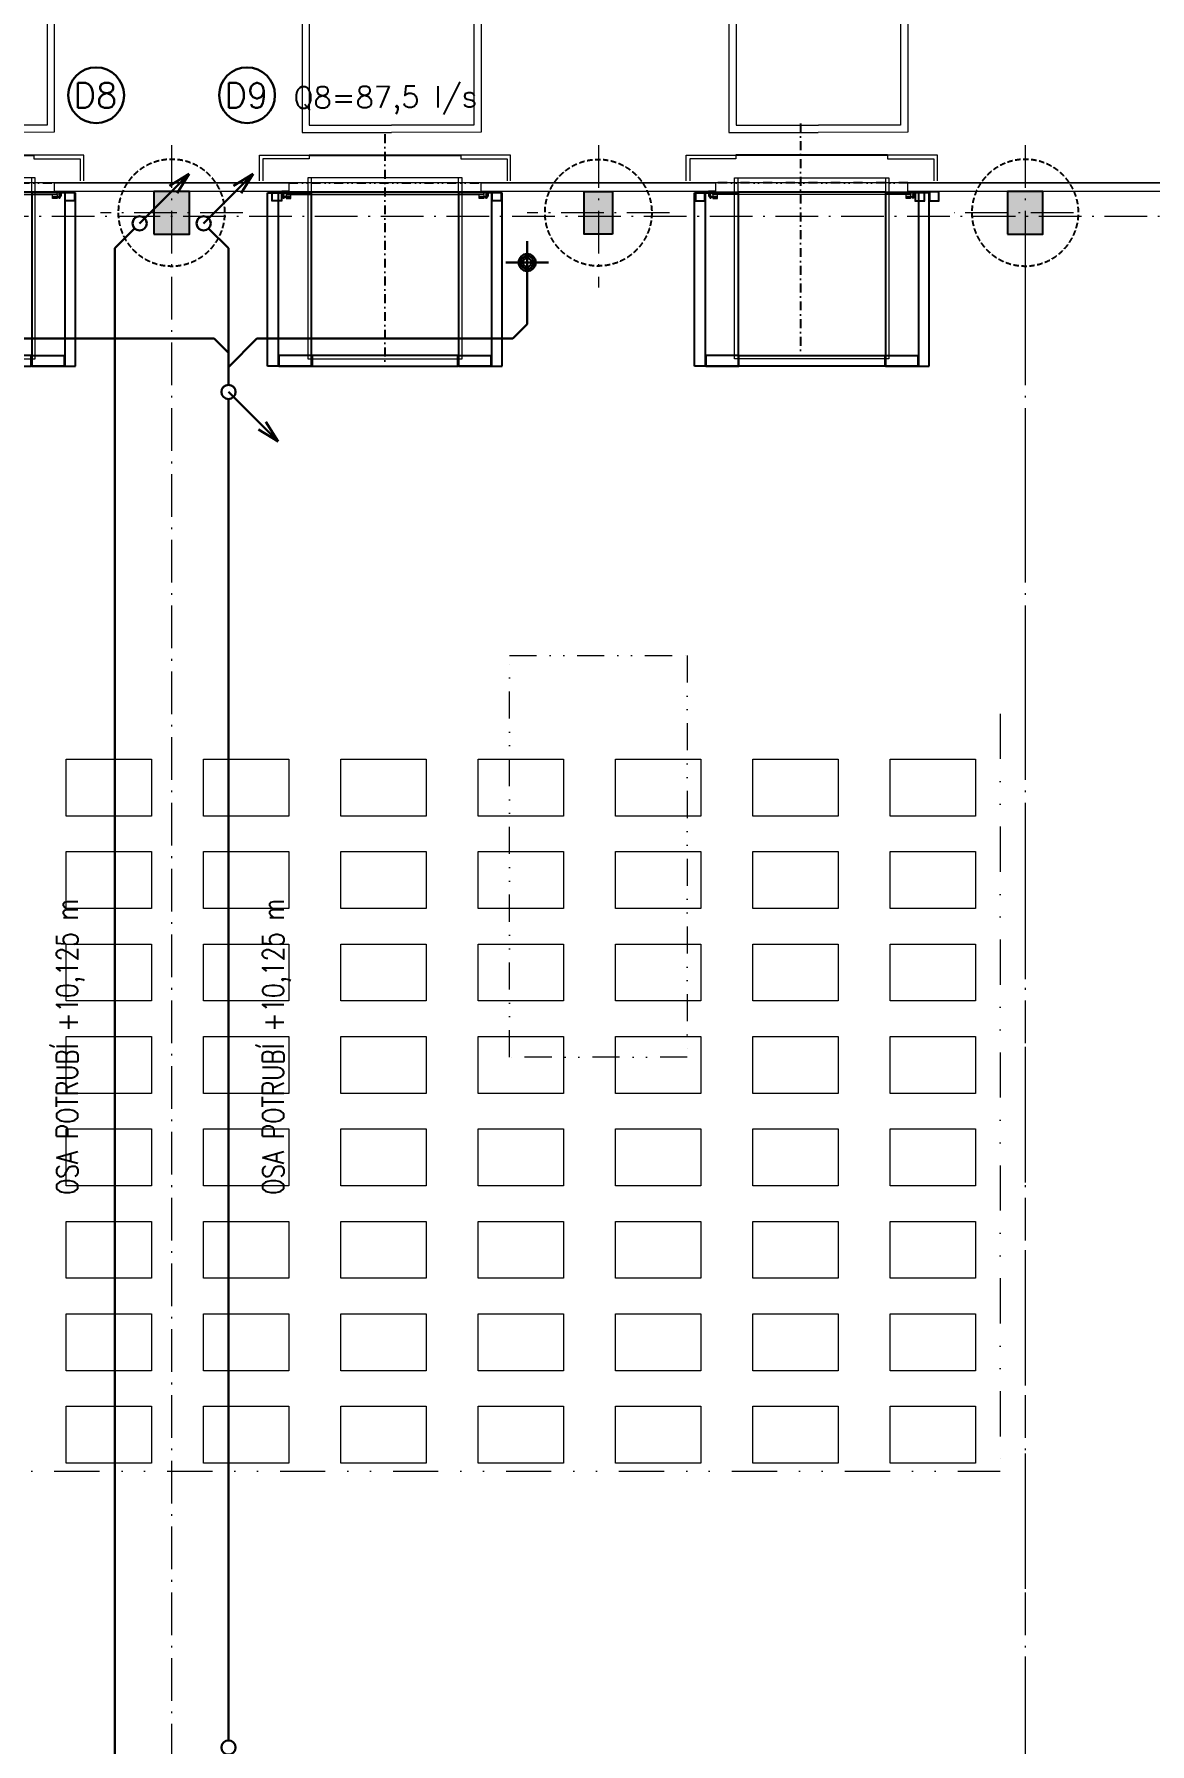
# Model space of a CAD drawing. Header units: millimetres. Extents: x 325046 to 1268204, y 1875583 to 2761998.
# Drawn here: x 968147 to 983831, y 2569414 to 2593452 of the extents above; entities that cross this region are included whole.
import ezdxf
from ezdxf.enums import TextEntityAlignment as Align

# ---------------------------------------------------------------- set-up
doc = ezdxf.new("R2010")
doc.units = ezdxf.units.MM
doc.header["$LTSCALE"] = 100
doc.header["$PDMODE"] = 65
for name, pattern in [('$AUDIT_BAD_LTYPE1', [0]), ('ACAD_ISO10W100', [18.5, 12, -3, 0.5, -3]), ('DASHDOT', [1, 0.5, -0.25, 0, -0.25]), ('DASHED', [0.75, 0.5, -0.25]), ('DASHED2', [9.525, 6.35, -3.175]), ('DIVIDE', [31.75, 12.7, -6.35, 0, -6.35, 0, -6.35]), ('SO02_F11anp01$0${ Leader Line}', [0])]:
    doc.linetypes.add(name, pattern=pattern)
for name, color, linetype, lineweight, true_color in [('Auta', 252, 'Continuous', 5, 0x696969), ('GATE', 7, 'Continuous', 9, 0x002eb8), ('Korabek-text', 7, 'Continuous', 0, 0x7a7a7a), ('Korabek-trasy', 7, 'Continuous', 30, 0x7478c3), ('Korabek-vpuste', 7, 'Continuous', 30, 0x6f7ceb), ('Manipulační - obrys - 1. etapa', 7, 'Continuous', 13, 0x1a63a8), ('OCELOVÉ KONSTRUKCE', 7, 'Continuous', 13, 0x2865c8), ('otvory', 7, 'Continuous', 20, 0xb30000), ('Světlíky', 7, 'DIVIDE', 15, 0xf81696), ('TECH - Zóny', 7, 'DIVIDE', 15, 0x33843e)]:
    doc.layers.add(name, color=color, linetype=linetype, lineweight=lineweight, true_color=true_color)
for name, color, linetype in [('Kóty osové', 5, 'Continuous'), ('NRŘ', 6, 'DIVIDE'), ('ČÁRKOVANÁ', 5, 'DASHED2'), ('ŽB- SLOUPY', 3, 'Continuous')]:
    doc.layers.add(name, color=color, linetype=linetype)
for name, color, linetype, lineweight in [('Objekty - osy', 5, 'ACAD_ISO10W100', 20), ('OBVODOVÝ PLÁŠŤ', 2, 'Continuous', 9), ('PŘEDĚL', 8, 'Continuous', 5), ('TECH - Palety', 34, 'Continuous', 9), ('ŽB - Šraf-prefa', 253, 'Continuous', 13)]:
    doc.layers.add(name, color=color, linetype=linetype, lineweight=lineweight)
doc.layers.add('Příprava na dock', color=7, linetype='Continuous', true_color=0x616161)
doc.styles.add('ARIL-TENKÝ', font='arial.ttf')
doc.styles.add('ROMANS', font='romans.shx', dxfattribs={"width": 0.8})
doc.dimstyles.new('400', dxfattribs={"dimscale": 400, "dimtxt": 2.5, "dimasz": 2, "dimexe": 1, "dimexo": 12, "dimgap": 1, "dimtad": 1, "dimdec": 0, "dimzin": 0, "dimdsep": 46, "dimtxsty": 'ARIL-TENKÝ', "dimblk": 'ARCHTICK', "dimcen": 4, "dimdle": 1, "dimclrd": 256, "dimclre": 256, "dimclrt": 7, "dimadec": 0, "dimazin": 0, "dimtfac": 1, "dimtdec": 0, "dimtix": 1, "dimtofl": 0, "dimtmove": 0, "dimatfit": 0, "dimldrblk": 'OBLIQUE', "dimfxl": 1, "dimtolj": 1, "dimtzin": 0, "dimlwd": -1, "dimlwe": -1, "dimarcsym": 0})

# ---------------------------------------------------------------- blocks, each defined once
blk = doc.blocks.new('H1 PU')
at = {"layer": 'Příprava na dock', "linetype": 'DASHED', "ltscale": 1.5}
blk.add_circle((1537736, -4876565), 750, dxfattribs=at)
blk = doc.blocks.new('vpust_tučně')
at = {"layer": 'Korabek-vpuste'}
for p, q in [((53.146, 90.671), (53.146, 91.171)), ((52.896, 90.921), (53.396, 90.921))]:
    blk.add_line(p, q, dxfattribs=at)
for radius in [0.1, 0.075, 0.05]:
    blk.add_circle((53.146, 90.921), radius, dxfattribs=at)
blk = doc.blocks.new('A$C73023567')
at = {"layer": 'Korabek-text', "lineweight": 30}
for centre in [(263214.2, 126546.4), (265335.8, 126546.4)]:
    blk.add_circle(centre, 392.2, dxfattribs=at)
at = {"layer": 'Korabek-trasy'}
for p, q in [((263825, 124745.6), (264522.3, 125442.9)), ((264522.3, 125442.9), (264247.7, 125272.2)), ((264522.3, 125442.9), (264351.6, 125168.3)), ((264725, 124745.6), (265422.3, 125442.9)), ((265422.3, 125442.9), (265147.7, 125272.2)), ((265422.3, 125442.9), (265251.6, 125168.3)), ((263754.3, 124674.8), (263475, 124395.6)), ((264795.7, 124674.8), (265075, 124395.6)), ((263475, 124395.6), (263475, 79415.6)), ((265075, 124395.6), (265075, 122475.6)), ((269275, 124195.6), (269275, 123325.9)), ((269074.7, 123125.6), (269275, 123325.9)), ((205475.3, 123125.6), (264874.7, 123125.6)), ((265075, 122925.2), (264874.7, 123125.6)), ((265075, 122724.9), (265475.7, 123125.6)), ((265475.7, 123125.6), (269074.7, 123125.6)), ((265075, 122375.6), (265772.3, 121678.2)), ((265075, 122275.6), (265075, 103415.6)), ((265772.3, 121678.2), (265601.6, 121952.8)), ((265772.3, 121678.2), (265497.7, 121848.9))]:
    blk.add_line(p, q, dxfattribs=at)
for centre in [(263825, 124745.6), (264725, 124745.6), (265075, 122375.6), (265075, 103315.6)]:
    blk.add_circle(centre, 100, dxfattribs=at)
at = {"layer": 'Korabek-vpuste', "xscale": 1200, "yscale": 1200, "zscale": 1200, "rotation": 269.9999999927888}
blk.add_blockref('vpust_tučně', (160169.4, 187970.4), dxfattribs=at)
at = {"layer": 'Korabek-text', "style": 'ROMANS'}
for s, height, rotation, p in [('D8', 350, 359.6526, (262897.1, 126547.3)), ('D9', 350, 359.6526, (265018.8, 126547.3)), ('Q8=87,5 l/s', 300, 0.3474, (265987, 126514.1))]:
    blk.add_text(s, height=height, rotation=rotation, dxfattribs=at).set_placement(p, align=Align.MIDDLE_LEFT)
at = {"layer": 'Korabek-text', "char_height": 300, "width": 28411.347, "attachment_point": 7, "rotation": 90, "style": 'ROMANS'}
for insert in [(263048.2, 111087.4), (265946, 111087.4)]:
    blk.add_mtext('OSA POTRUBÍ +10,125 m', dxfattribs=dict(at, insert=insert))
blk = doc.blocks.new('A$C7DC35752')
at = {"layer": 'OCELOVÉ KONSTRUKCE', "flags": 128}
blk.add_lwpolyline([(0, 140), (0, 0), (140, 0), (140, 140), (0, 140)], dxfattribs=at)
blk.add_lwpolyline([(10, 130), (10, 10), (130, 10), (130, 130)], close=True, dxfattribs=at)
blk = doc.blocks.new('A$C5F711971')
at = {"layer": 'Auta'}
for p, q in [((3.321, 15.004), (3.487, 15.807)), ((5.123, 14.632), (5.289, 15.436)), ((3.128, 14.495), (3.006, 13.903)), ((3.522, 14.413), (3.128, 14.495)), ((3.56, 14.482), (3.415, 13.774)), ((3.049, 14.357), (3.059, 14.406)), ((3.492, 14.265), (3.049, 14.357)), ((3.059, 14.406), (3.502, 14.315)), ((3.401, 13.822), (3.522, 14.413)), ((3.502, 14.315), (3.492, 14.265)), ((3.67, 14.383), (3.63, 14.186)), ((3.63, 14.186), (4.073, 14.094)), ((3.67, 14.383), (4.114, 14.291)), ((4.557, 14.2), (4.114, 14.291)), ((4.557, 14.2), (4.517, 14.003)), ((2.977, 14.012), (2.988, 14.061)), ((3.421, 13.921), (2.977, 14.012)), ((2.988, 14.061), (3.431, 13.97)), ((4.517, 14.003), (4.073, 14.094)), ((4.583, 13.578), (4.705, 14.17)), ((4.685, 14.071), (4.674, 14.022)), ((4.674, 14.022), (5.118, 13.93)), ((5.128, 13.98), (4.685, 14.071)), ((4.705, 14.17), (5.099, 14.088)), ((5.099, 14.088), (4.977, 13.497)), ((5.118, 13.93), (5.128, 13.98)), ((3.006, 13.903), (3.401, 13.822)), ((5.057, 13.635), (4.614, 13.726)), ((4.977, 13.497), (4.583, 13.578)), ((4.603, 13.677), (5.047, 13.586)), ((5.047, 13.586), (5.057, 13.635)), ((2.12, 10.85), (3.352, 10.596)), ((4.584, 10.342), (3.352, 10.596)), ((1.491, 7.795), (2.723, 7.541)), ((3.955, 7.287), (2.723, 7.541)), ((0.861, 4.74), (2.093, 4.486)), ((3.325, 4.233), (2.093, 4.486))]:
    blk.add_line(p, q, dxfattribs=at)
for points in [[(4.55, 16.41), (4.174, 16.476), (3.814, 16.487), (3.538, 16.482), (3.358, 16.456), (3.274, 16.349), (3.141, 15.765), (2.96, 14.704), (3.007, 14.631), (3.563, 14.479), (4.128, 14.363)], [(4.53, 16.312), (4.185, 16.383), (3.785, 16.406), (3.509, 16.4), (3.37, 16.392), (3.269, 16.325)], [(4.55, 16.41), (4.922, 16.321), (5.257, 16.19), (5.508, 16.076), (5.663, 15.981), (5.698, 15.849), (5.59, 15.26), (5.336, 14.214), (5.264, 14.166), (4.694, 14.246), (4.128, 14.363)], [(3.357, 16.145), (3.377, 15.878), (3.319, 15.478), (3.207, 15.539), (3.308, 16.092), (3.357, 16.145)], [(4.501, 16.184), (4.136, 16.234), (3.83, 16.259), (3.496, 16.278), (3.412, 16.233), (3.425, 15.931), (3.823, 15.924), (4.199, 15.871), (4.429, 15.824)], [(4.506, 16.182), (4.861, 16.084), (5.153, 15.987), (5.466, 15.872), (5.526, 15.798), (5.394, 15.525), (5.026, 15.676), (4.66, 15.776), (4.429, 15.824)], [(4.53, 16.312), (4.875, 16.241), (5.252, 16.104), (5.503, 15.99), (5.627, 15.927), (5.694, 15.825)], [(3.344, 16.042), (3.088, 16.044), (3.127, 15.984), (3.324, 15.944), (3.344, 16.042)], [(5.542, 15.694), (5.418, 15.458), (5.313, 15.068), (5.44, 15.079), (5.565, 15.627), (5.542, 15.694)], [(3.194, 15.479), (3.307, 15.418), (3.216, 14.975), (3.093, 14.988), (3.194, 15.479)], [(4.368, 15.523), (4.121, 15.574), (4.072, 15.584), (4.012, 15.545), (3.931, 15.151), (3.97, 15.091), (4.02, 15.081), (4.266, 15.031)], [(4.368, 15.523), (4.614, 15.473), (4.663, 15.462), (4.702, 15.403), (4.621, 15.009), (4.562, 14.97), (4.512, 14.98), (4.266, 15.031)], [(5.512, 15.596), (5.749, 15.496), (5.689, 15.456), (5.492, 15.497), (5.512, 15.596)], [(3.321, 15.004), (3.308, 14.881), (3.373, 14.831), (4.19, 14.662)], [(5.428, 15.019), (5.3, 15.008), (5.209, 14.565), (5.326, 14.528), (5.428, 15.019)], [(3.188, 14.844), (3.061, 14.832), (3.039, 14.725), (3.099, 14.65), (3.158, 14.638), (3.254, 14.618), (3.284, 14.762), (3.212, 14.776), (3.181, 14.808), (3.183, 14.82)], [(3.601, 14.546), (3.631, 14.69), (4.17, 14.579)], [(3.613, 14.544), (4.143, 14.435)], [(4.673, 14.326), (4.143, 14.435)], [(4.685, 14.323), (4.715, 14.467), (4.176, 14.578)], [(5.123, 14.632), (5.086, 14.515), (5.007, 14.494), (4.19, 14.662)], [(5.182, 14.433), (5.294, 14.372), (5.272, 14.265), (5.188, 14.219), (5.128, 14.232), (5.032, 14.252), (5.062, 14.395), (5.134, 14.38), (5.175, 14.397), (5.177, 14.409)], [(3.982, 13.651), (2.75, 13.905), (0, 0.508), (1.232, 0.254)], [(3.961, 13.552), (2.828, 13.786), (0.119, 0.586), (1.252, 0.352)], [(3.982, 13.651), (5.213, 13.397), (2.464, 0), (1.232, 0.254)], [(3.961, 13.552), (5.095, 13.319), (2.385, 0.119), (1.252, 0.352)]]:
    blk.add_lwpolyline(points, dxfattribs=at)
blk = doc.blocks.new('A$C467A42A6')
at = {"layer": 'GATE', "linetype": 'Continuous'}
for points in [[(0, 2605), (0, 2965), (700, 2965), (700, 2915), (50, 2915), (50, 2605)], [(3531, 2605), (3531, 2965), (2831, 2965), (2831, 2915), (3481, 2915), (3481, 2605)], [(2801, 2645), (2801, 150), (731, 150), (731, 2645)]]:
    blk.add_lwpolyline(points, dxfattribs=at)
blk.add_lwpolyline([(681, 100), (681, 2645), (2851, 2645), (2851, 100)], close=True, dxfattribs=at)
at = {"layer": 'NRŘ', "color": 162, "ltscale": 20, "true_color": 0x002eb8}
blk.add_line((2831, 2965), (700, 2965), dxfattribs=at)
at = {"layer": 'ČÁRKOVANÁ', "ltscale": 30}
for p, q in [((266, 2435), (266, 0)), ((3266, 2435), (3266, 0))]:
    blk.add_line(p, q, dxfattribs=at)
for points in [[(116, 0), (116, 0), (116, 0), (116, 0), (116, 2435), (116, 2435), (116, 2435), (116, 2435), (116, 2435), (731, 2435), (731, 0), (116, 0)], [(2801, 2445), (731, 2445)], [(3416, 2435), (3416, 2435), (2801, 2435), (2801, 0), (2801, 0), (3416, 0), (3416, 0), (3416, 0), (3416, 2435), (3416, 2435), (3416, 2435), (3416, 2435)], [(741, 150), (276, 150), (276, 0), (741, 0)], [(2791, 0), (741, 0), (741, 150), (2791, 150), (2791, 0)], [(2791, 150), (3256, 150), (3256, 0), (2791, 0)]]:
    blk.add_lwpolyline(points, dxfattribs=at)
blk = doc.blocks.new('A$C1F717354')
at = {"layer": 'OBVODOVÝ PLÁŠŤ'}
for p, q in [((35, 102), (35, 102)), ((2850, 102), (2850, 102))]:
    blk.add_line(p, q, dxfattribs=at)
at = {"layer": 'otvory'}
blk.add_lwpolyline([(60, 97), (60, 57), (2840, 57), (2840, 97), (60, 97)], dxfattribs=at)
at = {"layer": 'PŘEDĚL'}
for p, q in [((23, 89), (23, 94)), ((27, 94), (23, 94)), ((24, 94), (26, 94)), ((35, 88), (24, 88)), ((26, 89), (26, 94)), ((27, 104), (27, 80)), ((32, 80), (27, 80)), ((32, 104), (32, 80)), ((33, 89), (33, 94)), ((37, 89), (37, 94)), ((2870, 89), (2870, 94)), ((2885, 94), (2870, 94)), ((2872, 94), (2874, 94)), ((2883, 88), (2872, 88)), ((2874, 89), (2874, 94)), ((2875, 104), (2875, 80)), ((2880, 80), (2875, 80)), ((2880, 104), (2880, 80)), ((2881, 89), (2881, 94)), ((2885, 89), (2885, 94))]:
    blk.add_line(p, q, dxfattribs=at)
for points in [[(100, 102), (0, 102), (0, 32), (5, 32), (5, 97), (100, 97), (100, 102)], [(5, 32), (21, 4), (33, 4), (27, 10), (35, 12), (31, 7), (23, 7), (8, 32), (8, 57), (33, 57), (33, 60), (5, 60)], [(2800, 102), (2900, 102), (2900, 32), (2895, 32), (2895, 97), (2800, 97), (2800, 102)], [(2895, 32), (2879, 4), (2867, 4), (2863, 10), (2865, 12), (2869, 7), (2877, 7), (2892, 32), (2892, 57), (2867, 57), (2867, 60), (2895, 60)]]:
    blk.add_lwpolyline(points, dxfattribs=at)
for points in [[(29, 94), (29, 96), (20, 96), (20, 94)], [(33, 30), (33, 22), (125, 22), (125, 30)], [(60, 57), (60, 0), (125, 0), (125, 57)], [(2840, 57), (2840, 0), (2775, 0), (2775, 57)], [(2867, 29), (2867, 22), (2776, 22), (2776, 29)], [(2887, 94), (2887, 96), (2868, 96), (2868, 94)]]:
    blk.add_lwpolyline(points, close=True, dxfattribs=at)
for points in [[(20, 38), (20, 14, 0.414214), (25, 9), (28, 9, 0.414214), (33, 14), (33, 38, 0.414214), (28, 43), (25, 43, 0.414214)], [(2880, 38), (2880, 14, -0.414214), (2875, 9), (2872, 9, -0.414214), (2867, 14), (2867, 38, -0.414214), (2872, 43), (2875, 43, -0.414214)]]:
    blk.add_lwpolyline(points, format="xyb", close=True, dxfattribs=at)
for centre, radius, start, end in [((24, 90), 1.83, 202.6199, 337.3801), ((30, 95), 6.81, 236.6015, 303.3985), ((30, 85), 5.44, 52.4827, 127.5173), ((2872, 90), 1.83, 202.6199, 337.3801), ((2878, 95), 6.81, 236.6015, 303.3985), ((2883, 90), 1.83, 202.6199, 337.3801)]:
    blk.add_arc(centre, radius, start, end, dxfattribs=at)
blk = doc.blocks.new('EU_paleta')
at = {"color": 0}
for p, q in [((0, 0), (0, 47.24)), ((0, 47.24), (31.5, 47.24)), ((31.5, 47.24), (31.5, 0)), ((31.5, 0), (0, 0))]:
    blk.add_line(p, q, dxfattribs=at)
blk = doc.blocks.new('_ARCHTICK')
at = {"color": 0, "linetype": 'ByBlock', "const_width": 0.15}
blk.add_lwpolyline([(-0.5, -0.5), (0.5, 0.5)], dxfattribs=at)
blk = doc.blocks.new('*D1556')
at = {"layer": 'Defpoints', "color": 0, "transparency": 16777216}
for p in [(705684, 2607866), (705684, 2591363), (1078474, 2591363)]:
    blk.add_point(p, dxfattribs=at)
at = {"layer": 'Kóty osové', "transparency": 16777216}
for p, q in [((705684, 2596163), (705684, 2608266)), ((1078474, 2596163), (1078474, 2608266)), ((1078874, 2607866), (705284, 2607866))]:
    blk.add_line(p, q, dxfattribs=at)
at = {"layer": 'Kóty osové', "transparency": 16777216, "xscale": 800, "yscale": 800, "zscale": 800, "rotation": 180}
blk.add_blockref('_ARCHTICK', (705684, 2607866), dxfattribs=at)
at = {"layer": 'Kóty osové', "transparency": 16777216, "xscale": 800, "yscale": 800, "zscale": 800}
blk.add_blockref('_ARCHTICK', (1078474, 2607866), dxfattribs=at)
at = {"layer": 'Kóty osové', "color": 7, "transparency": 16777216, "insert": (892079, 2608777), "char_height": 1000, "attachment_point": 5, "style": 'ARIL-TENKÝ'}
blk.add_mtext('\\A1;372790', dxfattribs=at)
blk = doc.blocks.new('_Oblique')
at = {"color": 0, "lineweight": -2}
blk.add_line((-0.5, -0.5), (0.5, 0.5), dxfattribs=at)

msp = doc.modelspace()

# ---------------------------------------------------------------- hatches: boundary and pattern name
at = {"layer": 'ŽB - Šraf-prefa'}
h = msp.add_hatch(color=256, dxfattribs=at)
h.dxf.hatch_style = 1
h.paths.add_polyline_path([(969828.7, 2590642.7), (970328.7, 2590642.7), (970328.7, 2591242.7), (969828.7, 2591242.7)])
h = msp.add_hatch(color=256, dxfattribs=at)
h.dxf.hatch_style = 1
h.paths.add_polyline_path([(976278.7, 2590642.7), (975878.7, 2590642.7), (975878.7, 2591242.7), (976278.7, 2591242.7)])
h = msp.add_hatch(color=256, dxfattribs=at)
h.dxf.hatch_style = 1
h.paths.add_polyline_path([(981828.7, 2590642.7), (982328.7, 2590642.7), (982328.7, 2591242.7), (981828.7, 2591242.7)])

# ---------------------------------------------------------------- linework, layer by layer
at = {"layer": 'Manipulační - obrys - 1. etapa'}
msp.add_lwpolyline([(1019478.7, 2542472.7), (1078473.7, 2542472.7), (1078473.7, 2591362.7), (772398.7, 2591362.7)], dxfattribs=at)
at = {"layer": 'NRŘ', "ltscale": 0.1}
for p, q in [((965728.7, 2591362.7), (968428.7, 2591362.7)), ((971728.7, 2591362.7), (974428.7, 2591362.7)), ((980428.7, 2591362.7), (977728.7, 2591362.7))]:
    msp.add_line(p, q, dxfattribs=at)
at = {"layer": 'Objekty - osy', "ltscale": 0.5}
for points in [[(970078.7, 2591892.7), (970078.7, 2469892.7)], [(976078.7, 2591892.7), (976078.7, 2589892.7)], [(982078.7, 2591892.7), (982078.7, 2469892.7)], [(703843.7, 2590892.7), (1077843.7, 2590892.7)], [(971078.7, 2590942.7), (969078.7, 2590942.7)], [(977078.7, 2590942.7), (975078.7, 2590942.7)], [(982758.7, 2590942.7), (981078.7, 2590942.7)]]:
    msp.add_lwpolyline(points, dxfattribs=at)
at = {"layer": 'OBVODOVÝ PLÁŠŤ', "ltscale": 100}
for p, q in [((968428.7, 2591362.7), (968428.7, 2591242.7)), ((971728.7, 2591362.7), (971728.7, 2591242.7)), ((974428.7, 2591242.7), (974428.7, 2591362.7)), ((977728.7, 2591242.7), (977728.7, 2591362.7))]:
    msp.add_line(p, q, dxfattribs=at)
at = {"layer": 'OBVODOVÝ PLÁŠŤ'}
for points in [[(968428.7, 2591362.7), (971728.7, 2591362.7)], [(974428.7, 2591362.7), (977728.7, 2591362.7)], [(998828.7, 2591242.7), (980428.7, 2591242.7), (980428.7, 2591362.7), (998828.7, 2591362.7)], [(971728.7, 2591242.7), (968428.7, 2591242.7)], [(977728.7, 2591242.7), (974428.7, 2591242.7)]]:
    msp.add_lwpolyline(points, dxfattribs=at)
at = {"layer": 'OBVODOVÝ PLÁŠŤ', "color": 1, "linetype": 'DASHED2', "ltscale": 3}
msp.add_lwpolyline([(982078.7, 2590642.7), (982078.7, 2471142.7)], dxfattribs=at)
at = {"layer": 'Příprava na dock', "linetype": 'DASHDOT', "ltscale": 2.5}
for points in [[(973078.7, 2592046.1), (973078.7, 2588786.7)], [(978918.7, 2592196.1), (978918.7, 2588936.7)]]:
    msp.add_lwpolyline(points, dxfattribs=at)
at = {"layer": 'Světlíky', "ltscale": 0.3}
msp.add_lwpolyline([(974828.7, 2584717.7), (977328.7, 2584717.7), (977328.7, 2579067.7), (974828.7, 2579067.7)], close=True, dxfattribs=at)
at = {"layer": 'TECH - Zóny', "ltscale": 0.5}
for p in [(981725.6, 2583898.3), (960491.2, 2573246.2)]:
    msp.add_line(p, (981725.6, 2573246.2), dxfattribs=at)
at = {"layer": 'ŽB- SLOUPY'}
for points in [[(969828.7, 2590642.7), (970328.7, 2590642.7), (970328.7, 2591242.7), (969828.7, 2591242.7)], [(976278.7, 2590642.7), (975878.7, 2590642.7), (975878.7, 2591242.7), (976278.7, 2591242.7)], [(981828.7, 2590642.7), (982328.7, 2590642.7), (982328.7, 2591242.7), (981828.7, 2591242.7)]]:
    msp.add_lwpolyline(points, close=True, dxfattribs=at)

# ---------------------------------------------------------------- block references
at = {"layer": 'Auta', "xscale": -1000, "yscale": 1000, "zscale": 1000, "rotation": 348.400572998724}
for p in [(968326.7, 2591575.1), (974326.7, 2591575.1), (980326.7, 2591575.1)]:
    msp.add_blockref('A$C5F711971', p, dxfattribs=at)
at = {"layer": 'GATE', "xscale": -1}
for p in [(968844.2, 2588786.7), (974844.2, 2588786.7)]:
    msp.add_blockref('A$C467A42A6', p, dxfattribs=at)
at = {"layer": 'GATE'}
msp.add_blockref('A$C467A42A6', (977313.2, 2588786.7), dxfattribs=at)
at = {"layer": 'Korabek-trasy', "linetype": 'SO02_F11anp01$0${ Leader Line}'}
msp.add_blockref('A$C73023567', (705803.7, 2466047.2), dxfattribs=at)
at = {"layer": 'OCELOVÉ KONSTRUKCE', "linetype": '$AUDIT_BAD_LTYPE1', "xscale": -1}
for p in [(968718.7, 2591102.7), (971628.6, 2591102.7), (974718.7, 2591102.7)]:
    msp.add_blockref('A$C7DC35752', p, dxfattribs=at)
at = {"layer": 'OCELOVÉ KONSTRUKCE', "linetype": '$AUDIT_BAD_LTYPE1'}
for p in [(977438.7, 2591102.7), (980528.7, 2591102.7)]:
    msp.add_blockref('A$C7DC35752', p, dxfattribs=at)
at = {"layer": 'OCELOVÉ KONSTRUKCE', "linetype": '$AUDIT_BAD_LTYPE1', "rotation": 90.00000000000001}
msp.add_blockref('A$C7DC35752', (980868.7, 2591102.7), dxfattribs=at)
at = {"layer": 'otvory'}
for p in [(965628.7, 2591141.2), (971628.7, 2591141.2)]:
    msp.add_blockref('A$C1F717354', p, dxfattribs=at)
at = {"layer": 'otvory', "xscale": -1}
msp.add_blockref('A$C1F717354', (980528.7, 2591141.2), dxfattribs=at)
at = {"layer": 'Příprava na dock', "xscale": -1, "rotation": 89.99999999999993}
for p in [(-3906486.3, 4128678.7), (-3894486.3, 4128678.7)]:
    msp.add_blockref('H1 PU', p, dxfattribs=at)
at = {"layer": 'Příprava na dock', "rotation": 90.00000000000006}
msp.add_blockref('H1 PU', (-3900486.3, 1053206.8), dxfattribs=at)
at = {"layer": 'TECH - Palety', "xscale": 25.4, "yscale": 25.4, "zscale": 25.4, "rotation": 270}
for p in [(968596.7, 2583259.4), (968596.7, 2583259.4), (970527.1, 2583259.4), (970527.1, 2583259.4), (972457.5, 2583259.4), (972457.5, 2583259.4), (974387.9, 2583259.4), (974387.9, 2583259.4), (976318.3, 2583259.4), (976318.3, 2583259.4), (976318.3, 2583259.4), (976318.3, 2583259.4), (978248.7, 2583259.4), (978248.7, 2583259.4), (980179.1, 2583259.4), (980179.1, 2583259.4), (968596.7, 2581959.4), (968596.7, 2581959.4), (968596.7, 2581959.4), (970527.1, 2581959.4), (970527.1, 2581959.4), (970527.1, 2581959.4), (972457.5, 2581959.4), (972457.5, 2581959.4), (972457.5, 2581959.4), (974387.9, 2581959.4), (974387.9, 2581959.4), (974387.9, 2581959.4), (976318.3, 2581959.4), (976318.3, 2581959.4), (976318.3, 2581959.4), (976318.3, 2581959.4), (976318.3, 2581959.4), (976318.3, 2581959.4), (978248.7, 2581959.4), (978248.7, 2581959.4), (978248.7, 2581959.4), (980179.1, 2581959.4), (980179.1, 2581959.4), (980179.1, 2581959.4), (968596.7, 2580659.4), (968596.7, 2580659.4), (968596.7, 2580659.4), (970527.1, 2580659.4), (970527.1, 2580659.4), (970527.1, 2580659.4), (972457.5, 2580659.4), (972457.5, 2580659.4), (972457.5, 2580659.4), (974387.9, 2580659.4), (974387.9, 2580659.4), (974387.9, 2580659.4), (976318.3, 2580659.4), (976318.3, 2580659.4), (976318.3, 2580659.4), (976318.3, 2580659.4), (976318.3, 2580659.4), (976318.3, 2580659.4), (978248.7, 2580659.4), (978248.7, 2580659.4), (978248.7, 2580659.4), (980179.1, 2580659.4), (980179.1, 2580659.4), (980179.1, 2580659.4), (968596.7, 2579359.4), (968596.7, 2579359.4), (970527.1, 2579359.4), (970527.1, 2579359.4), (972457.5, 2579359.4), (972457.5, 2579359.4), (974387.9, 2579359.4), (974387.9, 2579359.4), (976318.3, 2579359.4), (976318.3, 2579359.4), (976318.3, 2579359.4), (976318.3, 2579359.4), (978248.7, 2579359.4), (978248.7, 2579359.4), (980179.1, 2579359.4), (980179.1, 2579359.4), (968596.7, 2578059.4), (968596.7, 2578059.4), (970527.1, 2578059.4), (970527.1, 2578059.4), (972457.5, 2578059.4), (972457.5, 2578059.4), (974387.9, 2578059.4), (974387.9, 2578059.4), (976318.3, 2578059.4), (976318.3, 2578059.4), (976318.3, 2578059.4), (976318.3, 2578059.4), (978248.7, 2578059.4), (978248.7, 2578059.4), (980179.1, 2578059.4), (980179.1, 2578059.4), (968596.7, 2576759.4), (968596.7, 2576759.4), (970527.1, 2576759.4), (970527.1, 2576759.4), (972457.5, 2576759.4), (972457.5, 2576759.4), (974387.9, 2576759.4), (974387.9, 2576759.4), (976318.3, 2576759.4), (976318.3, 2576759.4), (976318.3, 2576759.4), (976318.3, 2576759.4), (978248.7, 2576759.4), (978248.7, 2576759.4), (980179.1, 2576759.4), (980179.1, 2576759.4), (968596.7, 2575459.4), (968596.7, 2575459.4), (970527.1, 2575459.4), (970527.1, 2575459.4), (972457.5, 2575459.4), (972457.5, 2575459.4), (974387.9, 2575459.4), (974387.9, 2575459.4), (976318.3, 2575459.4), (976318.3, 2575459.4), (976318.3, 2575459.4), (976318.3, 2575459.4), (978248.7, 2575459.4), (978248.7, 2575459.4), (980179.1, 2575459.4), (980179.1, 2575459.4), (968596.7, 2574159.4), (970527.1, 2574159.4), (972457.5, 2574159.4), (974387.9, 2574159.4), (976318.3, 2574159.4), (976318.3, 2574159.4), (978248.7, 2574159.4), (980179.1, 2574159.4)]:
    msp.add_blockref('EU_paleta', p, dxfattribs=at)

# ---------------------------------------------------------------- dimensions: what is measured, and where the dimension line sits
at = {"layer": 'Kóty osové'}
dim = msp.add_linear_dim(base=(705683.7, 2607865.8), p1=(1078473.7, 2591362.7), p2=(705683.7, 2591362.7), dimstyle='400', override={"dimtmove": 1}, dxfattribs=at)
dim.commit()
dim.dimension.update_dxf_attribs({"geometry": '*D1556', "text_midpoint": (892078.7, 2608776.8)})

doc.saveas('drawing.dxf')
